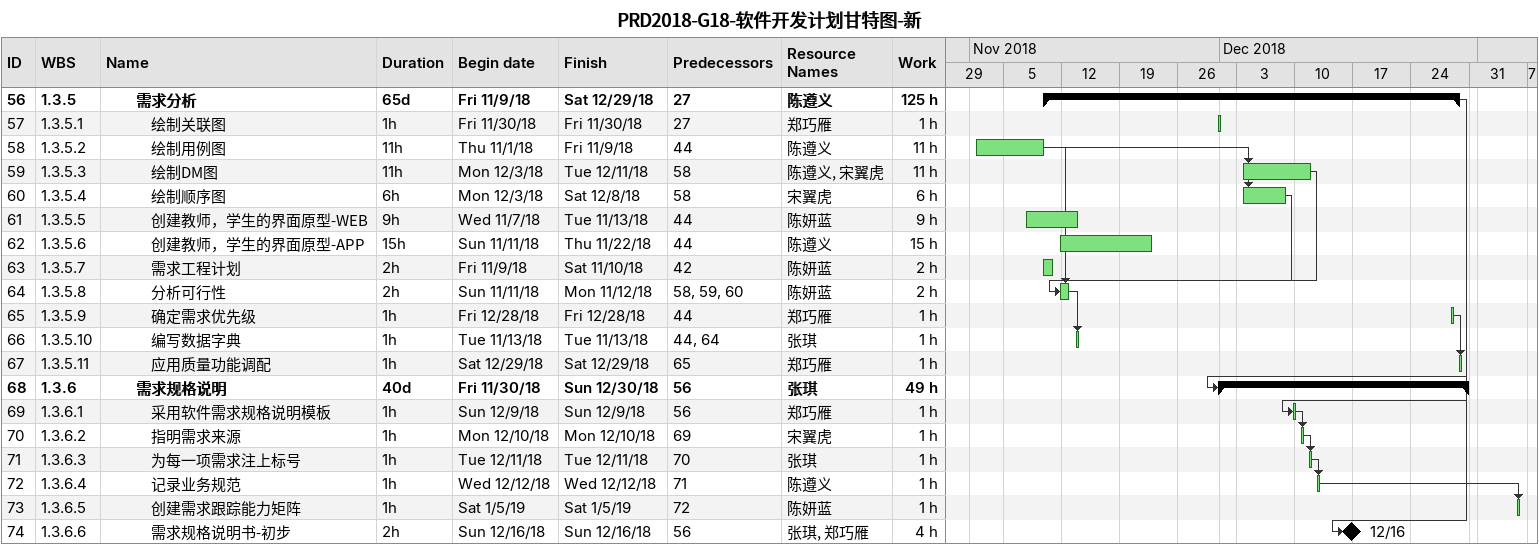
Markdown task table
PRD2018-G18-软件开发计划甘特图-新

| ID | WBS | Task | Duration | Start | Finish | Predecessors | Resources | Work (h) |
|---|---|---|---|---|---|---|---|---|
| 56 | 1.3.5 | **需求分析** | 65d | 2018-11-09 | 2018-12-29 | 27 | 陈遵义 | 125 |
| 57 | 1.3.5.1 | 绘制关联图 | 1h | 2018-11-30 | 2018-11-30 | 27 | 郑巧雁 | 1 |
| 58 | 1.3.5.2 | 绘制用例图 | 11h | 2018-11-01 | 2018-11-09 | 44 | 陈遵义 | 11 |
| 59 | 1.3.5.3 | 绘制DM图 | 11h | 2018-12-03 | 2018-12-11 | 58 | 陈遵义, 宋翼虎 | 11 |
| 60 | 1.3.5.4 | 绘制顺序图 | 6h | 2018-12-03 | 2018-12-08 | 58 | 宋翼虎 | 6 |
| 61 | 1.3.5.5 | 创建教师，学生的界面原型-WEB | 9h | 2018-11-07 | 2018-11-13 | 44 | 陈妍蓝 | 9 |
| 62 | 1.3.5.6 | 创建教师，学生的界面原型-APP | 15h | 2018-11-11 | 2018-11-22 | 44 | 陈遵义 | 15 |
| 63 | 1.3.5.7 | 需求工程计划 | 2h | 2018-11-09 | 2018-11-10 | 42 | 陈妍蓝 | 2 |
| 64 | 1.3.5.8 | 分析可行性 | 2h | 2018-11-11 | 2018-11-12 | 58, 59, 60 | 陈妍蓝 | 2 |
| 65 | 1.3.5.9 | 确定需求优先级 | 1h | 2018-12-28 | 2018-12-28 | 44 | 郑巧雁 | 1 |
| 66 | 1.3.5.10 | 编写数据字典 | 1h | 2018-11-13 | 2018-11-13 | 44, 64 | 张琪 | 1 |
| 67 | 1.3.5.11 | 应用质量功能调配 | 1h | 2018-12-29 | 2018-12-29 | 65 | 郑巧雁 | 1 |
| 68 | 1.3.6 | **需求规格说明** | 40d | 2018-11-30 | 2018-12-30 | 56 | 张琪 | 49 |
| 69 | 1.3.6.1 | 采用软件需求规格说明模板 | 1h | 2018-12-09 | 2018-12-09 | 56 | 郑巧雁 | 1 |
| 70 | 1.3.6.2 | 指明需求来源 | 1h | 2018-12-10 | 2018-12-10 | 69 | 宋翼虎 | 1 |
| 71 | 1.3.6.3 | 为每一项需求注上标号 | 1h | 2018-12-11 | 2018-12-11 | 70 | 张琪 | 1 |
| 72 | 1.3.6.4 | 记录业务规范 | 1h | 2018-12-12 | 2018-12-12 | 71 | 陈遵义 | 1 |
| 73 | 1.3.6.5 | 创建需求跟踪能力矩阵 | 1h | 2019-01-05 | 2019-01-05 | 72 | 陈妍蓝 | 1 |
| 74 | 1.3.6.6 | 需求规格说明书-初步 | 2h | 2018-12-16 | 2018-12-16 | 56 | 张琪, 郑巧雁 | 4 |
